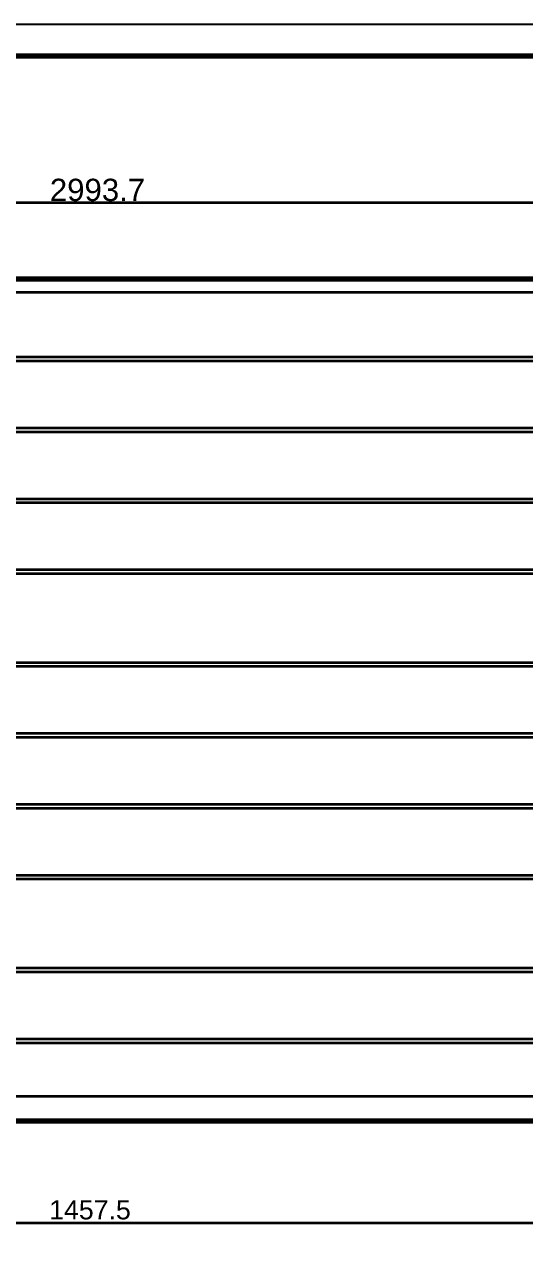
# Model space of a CAD drawing. Header units: millimetres. Extents: x 0 to 420, y 0 to 297.
# Drawn here: x 203.2 to 281.7, y 105.1 to 297 of the extents above; entities that cross this region are included whole.
import ezdxf
from ezdxf.enums import TextEntityAlignment as Align

# ---------------------------------------------------------------- set-up
doc = ezdxf.new("R2010")
doc.units = ezdxf.units.MM
doc.linetypes.add('DASHED', pattern=[1.524, 1.27, -0.254])
doc.styles.add('GOST', font='Arial')

msp = doc.modelspace()

# ---------------------------------------------------------------- linework, layer by layer
at = {"color": 7, "lineweight": 35}
for p, q in [((65, 269), (364.37, 269)), ((70.1, 254.9), (379.37, 254.9)), ((77.83, 244.14), (379.37, 244.14)), ((78.86, 244.75), (379.37, 244.75)), ((84.52, 232.99), (379.37, 232.99)), ((85.55, 233.61), (379.37, 233.61)), ((91.22, 221.85), (379.37, 221.85)), ((92.25, 222.47), (379.37, 222.47)), ((98.94, 211.33), (379.37, 211.33)), ((97.91, 210.71), (379.37, 210.71)), ((106.67, 196.14), (379.37, 196.14)), ((107.7, 196.75), (379.37, 196.75)), ((113.37, 184.99), (379.37, 184.99)), ((114.39, 185.61), (379.37, 185.61)), ((120.06, 173.85), (379.37, 173.85)), ((121.09, 174.47), (379.37, 174.47)), ((127.79, 163.32), (379.37, 163.32)), ((126.76, 162.71), (379.37, 162.71)), ((135.51, 148.13), (379.37, 148.13)), ((136.54, 148.75), (379.37, 148.75)), ((142.21, 136.99), (379.37, 136.99)), ((143.24, 137.61), (379.37, 137.61)), ((144.39, 128.6), (379.37, 128.6)), ((145.59, 128.6), (379.37, 128.6)), ((140.64, 108.7), (286.39, 108.7))]:
    msp.add_line(p, q, dxfattribs=at)
at = {"color": 1, "lineweight": 70}
for p, q in [((65, 257), (364.37, 257)), ((139.39, 124.7), (289.99, 124.7))]:
    msp.add_line(p, q, dxfattribs=at)
at = {"color": 5, "linetype": 'DASHED', "lineweight": 35}
for p, q in [((364.37, 257), (65, 257)), ((139.39, 124.7), (289.99, 124.7))]:
    msp.add_line(p, q, dxfattribs=at)
at = {"color": 7, "lineweight": 25}
msp.add_lwpolyline([(0, 0), (420, 0), (420, 297), (0, 297)], close=True, dxfattribs=at)
at = {"color": 7, "lineweight": 70}
msp.add_lwpolyline([(20, 5), (415, 5), (415, 292), (20, 292)], close=True, dxfattribs=at)

# ---------------------------------------------------------------- texts
at = {"color": 7, "style": 'GOST'}
for s, height, p in [('2993.7', 3.5, (214.69, 271)), ('1457.5', 3, (213.51, 110.7))]:
    msp.add_text(s, height=height, dxfattribs=at).set_placement(p, align=Align.MIDDLE)

doc.saveas('drawing.dxf')
